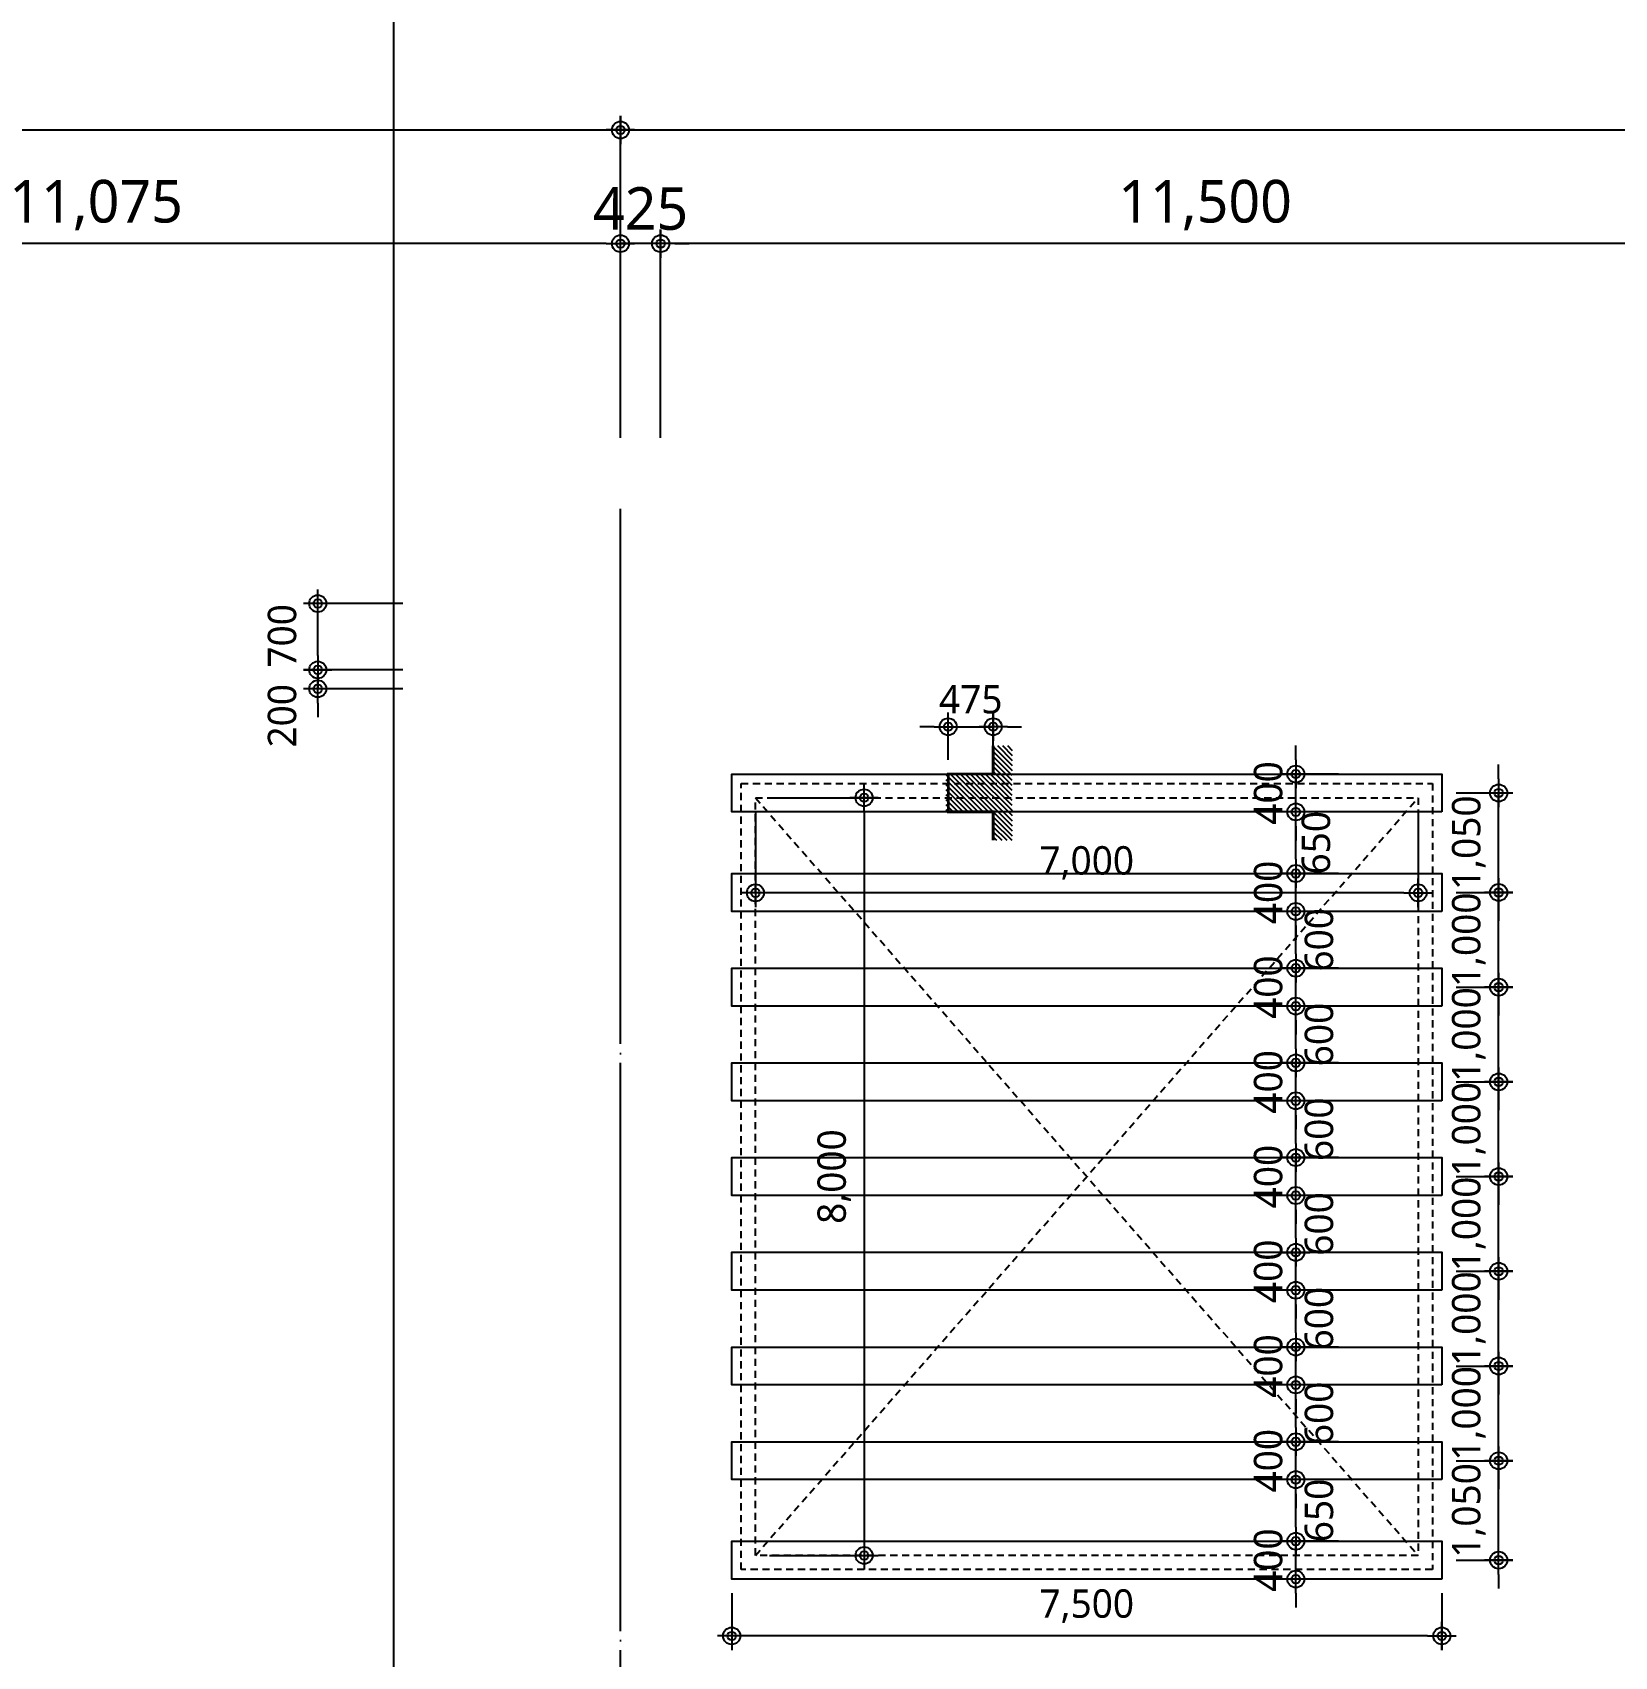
# Model space of a CAD drawing. Header units: millimetres. Extents: x 0 to 244676, y -5263 to 84354.
# Drawn here: x 49116 to 65824, y 51487 to 68633 of the extents above; entities that cross this region are included whole.
import ezdxf

# ---------------------------------------------------------------- set-up
doc = ezdxf.new("R2010")
doc.units = ezdxf.units.MM
doc.header["$LTSCALE"] = 100
doc.header["$MEASUREMENT"] = 0
doc.header["$PDSIZE"] = -10
doc.linetypes.add('CEN', pattern=[62, 60, -1, 0, -1])
doc.linetypes.add('HID', pattern=[2.5, 1.5, -1])
doc.layers.get('0').update_dxf_attribs({"linetype": 'CONTINUOUS'})
doc.layers.get('Defpoints').update_dxf_attribs({"color": 171, "linetype": 'CONTINUOUS'})
for name, color, linetype in [('Center(AR)', 30, 'CEN'), ('DIM', 7, 'CONTINUOUS'), ('NDIM', 7, 'CONTINUOUS'), ('SYM', 7, 'CONTINUOUS'), ('장비기초', 3, 'CONTINUOUS')]:
    doc.layers.add(name, color=color, linetype=linetype)
doc.layers.add('기계 전기 소방', color=254, linetype='CONTINUOUS', plot=False)
doc.styles.add('TE', font='malgun_0.ttf')
doc.dimstyles.new('BA', dxfattribs={"dimscale": 500, "dimtxt": 3, "dimasz": 1, "dimexe": 1, "dimexo": 5, "dimgap": 0.9, "dimtad": 1, "dimdec": 0, "dimdsep": 46, "dimlunit": 6, "dimtxsty": 'TE', "dimblk": 'DDD', "dimcen": 2.5, "dimclrd": 256, "dimclre": 256, "dimclrt": 3, "dimazin": 2, "dimtfac": 1, "dimtdec": 0, "dimtix": 1, "dimtmove": 2, "dimatfit": 3, "dimldrblk": 'DDD', "dimfxl": 1, "dimtolj": 1, "dimtzin": 0, "dimarcsym": 2})

# ---------------------------------------------------------------- blocks, each defined once
blk = doc.blocks.new('DDD')
at = {"layer": 'DIM', "color": 0}
for p, q in [((-1, 0), (1, 0)), ((0, -1), (0, 1))]:
    blk.add_line(p, q, dxfattribs=at)
for radius in [0.6, 0.3]:
    blk.add_circle((0, 0), radius, dxfattribs=at)
blk = doc.blocks.new('*D58')
at = {"layer": 'Defpoints', "color": 0, "ltscale": 0.4, "transparency": 16777216}
for p in [(53778, 61904), (52128, 61704), (53778, 61704)]:
    blk.add_point(p, dxfattribs=at)
at = {"layer": 'NDIM', "lineweight": -2, "ltscale": 0.4, "transparency": 16777216}
for p, q in [((52128, 62054), (52128, 62204)), ((53028, 61904), (51978, 61904)), ((52128, 61904), (52128, 61704)), ((53028, 61704), (51978, 61704)), ((52128, 61554), (52128, 61404))]:
    blk.add_line(p, q, dxfattribs=at)
at = {"layer": 'NDIM', "lineweight": -2, "ltscale": 0.4, "transparency": 16777216, "xscale": 150, "yscale": 150, "zscale": 150}
for p, rotation in [((52128, 61904), 270), ((52128, 61704), 90)]:
    blk.add_blockref('DDD', p, dxfattribs=dict(at, rotation=rotation))
at = {"layer": 'NDIM', "color": 3, "ltscale": 0.4, "transparency": 16777216, "insert": (51753, 61419), "char_height": 300, "attachment_point": 5, "rotation": 90, "style": 'TE'}
blk.add_mtext('\\A1;200', dxfattribs=at)
blk = doc.blocks.new('*D59')
at = {"layer": 'Defpoints', "color": 0, "ltscale": 0.4, "transparency": 16777216}
for p in [(52128, 62604), (53778, 62604), (53778, 61904)]:
    blk.add_point(p, dxfattribs=at)
at = {"layer": 'NDIM', "lineweight": -2, "ltscale": 0.4, "transparency": 16777216}
for p, q in [((53028, 62604), (51978, 62604)), ((52128, 62054), (52128, 62454)), ((53028, 61904), (51978, 61904))]:
    blk.add_line(p, q, dxfattribs=at)
at = {"layer": 'NDIM', "lineweight": -2, "ltscale": 0.4, "transparency": 16777216, "xscale": 150, "yscale": 150, "zscale": 150}
for p, rotation in [((52128, 62604), 90), ((52128, 61904), 270)]:
    blk.add_blockref('DDD', p, dxfattribs=dict(at, rotation=rotation))
at = {"layer": 'NDIM', "color": 3, "ltscale": 0.4, "transparency": 16777216, "insert": (51753, 62263), "char_height": 300, "attachment_point": 5, "rotation": 90, "style": 'TE'}
blk.add_mtext('\\A1;700', dxfattribs=at)
blk = doc.blocks.new('*D95')
at = {"layer": 'Defpoints', "color": 0, "ltscale": 0.4, "transparency": 16777216}
for p in [(55750, 66404), (55750, 63604), (67250, 63604)]:
    blk.add_point(p, dxfattribs=at)
at = {"layer": 'NDIM', "lineweight": -2, "ltscale": 0.4, "transparency": 16777216}
for p, q in [((55750, 64354), (55750, 66554)), ((67250, 64354), (67250, 66554)), ((67100, 66404), (55900, 66404))]:
    blk.add_line(p, q, dxfattribs=at)
at = {"layer": 'NDIM', "lineweight": -2, "ltscale": 0.4, "transparency": 16777216, "xscale": 150, "yscale": 150, "zscale": 150, "rotation": 180}
blk.add_blockref('DDD', (55750, 66404), dxfattribs=at)
at = {"layer": 'NDIM', "lineweight": -2, "ltscale": 0.4, "transparency": 16777216, "xscale": 150, "yscale": 150, "zscale": 150}
blk.add_blockref('DDD', (67250, 66404), dxfattribs=at)
at = {"layer": 'NDIM', "color": 3, "ltscale": 0.4, "transparency": 16777216, "insert": (61500, 66811), "char_height": 450, "attachment_point": 5, "style": 'TE'}
blk.add_mtext('\\A1;11,500', dxfattribs=at)
blk = doc.blocks.new('*D96')
at = {"layer": 'Defpoints', "color": 0, "ltscale": 0.4, "transparency": 16777216}
for p in [(55325, 66404), (55325, 63604), (55750, 63604)]:
    blk.add_point(p, dxfattribs=at)
at = {"layer": 'NDIM', "lineweight": -2, "ltscale": 0.4, "transparency": 16777216}
for p, q in [((55325, 64354), (55325, 66554)), ((55750, 64354), (55750, 66554)), ((55175, 66404), (55025, 66404)), ((55750, 66404), (55325, 66404)), ((55900, 66404), (56050, 66404))]:
    blk.add_line(p, q, dxfattribs=at)
at = {"layer": 'NDIM', "lineweight": -2, "ltscale": 0.4, "transparency": 16777216, "xscale": 150, "yscale": 150, "zscale": 150}
blk.add_blockref('DDD', (55325, 66404), dxfattribs=at)
at = {"layer": 'NDIM', "lineweight": -2, "ltscale": 0.4, "transparency": 16777216, "xscale": 150, "yscale": 150, "zscale": 150, "rotation": 180}
blk.add_blockref('DDD', (55750, 66404), dxfattribs=at)
at = {"layer": 'NDIM', "color": 3, "ltscale": 0.4, "transparency": 16777216, "insert": (55538, 66772), "char_height": 450, "attachment_point": 5, "style": 'TE'}
blk.add_mtext('\\A1;425', dxfattribs=at)
blk = doc.blocks.new('*D98')
at = {"layer": 'Defpoints', "color": 0, "ltscale": 0.4, "transparency": 16777216}
for p in [(81700, 67604), (55325, 63604), (81700, 63604)]:
    blk.add_point(p, dxfattribs=at)
at = {"layer": 'NDIM', "lineweight": -2, "ltscale": 0.4, "transparency": 16777216}
for p, q in [((55325, 64354), (55325, 67754)), ((81700, 64354), (81700, 67754)), ((55475, 67604), (81550, 67604))]:
    blk.add_line(p, q, dxfattribs=at)
at = {"layer": 'NDIM', "lineweight": -2, "ltscale": 0.4, "transparency": 16777216, "xscale": 150, "yscale": 150, "zscale": 150, "rotation": 180}
blk.add_blockref('DDD', (55325, 67604), dxfattribs=at)
at = {"layer": 'NDIM', "lineweight": -2, "ltscale": 0.4, "transparency": 16777216, "xscale": 150, "yscale": 150, "zscale": 150}
blk.add_blockref('DDD', (81700, 67604), dxfattribs=at)
at = {"layer": 'NDIM', "color": 3, "ltscale": 0.4, "transparency": 16777216, "insert": (68513, 68009), "char_height": 450, "attachment_point": 5, "style": 'TE'}
blk.add_mtext('\\A1;26,375', dxfattribs=at)
blk = doc.blocks.new('*D101')
at = {"layer": 'Defpoints', "color": 0, "ltscale": 0.4, "transparency": 16777216}
for p in [(44250, 66404), (44250, 63604), (55325, 63604)]:
    blk.add_point(p, dxfattribs=at)
at = {"layer": 'NDIM', "lineweight": -2, "ltscale": 0.4, "transparency": 16777216}
for p, q in [((44250, 64354), (44250, 66554)), ((55325, 64354), (55325, 66554)), ((55175, 66404), (44400, 66404))]:
    blk.add_line(p, q, dxfattribs=at)
at = {"layer": 'NDIM', "lineweight": -2, "ltscale": 0.4, "transparency": 16777216, "xscale": 150, "yscale": 150, "zscale": 150, "rotation": 180}
blk.add_blockref('DDD', (44250, 66404), dxfattribs=at)
at = {"layer": 'NDIM', "lineweight": -2, "ltscale": 0.4, "transparency": 16777216, "xscale": 150, "yscale": 150, "zscale": 150}
blk.add_blockref('DDD', (55325, 66404), dxfattribs=at)
at = {"layer": 'NDIM', "color": 3, "ltscale": 0.4, "transparency": 16777216, "insert": (49788, 66811), "char_height": 450, "attachment_point": 5, "style": 'TE'}
blk.add_mtext('\\A1;11,075', dxfattribs=at)
blk = doc.blocks.new('*D102')
at = {"layer": 'Defpoints', "color": 0, "ltscale": 0.4, "transparency": 16777216}
for p in [(55325, 67604), (32750, 63604), (55325, 63604)]:
    blk.add_point(p, dxfattribs=at)
at = {"layer": 'NDIM', "lineweight": -2, "ltscale": 0.4, "transparency": 16777216}
for p, q in [((32750, 64354), (32750, 67754)), ((55325, 64354), (55325, 67754)), ((32900, 67604), (55175, 67604))]:
    blk.add_line(p, q, dxfattribs=at)
at = {"layer": 'NDIM', "lineweight": -2, "ltscale": 0.4, "transparency": 16777216, "xscale": 150, "yscale": 150, "zscale": 150, "rotation": 180}
blk.add_blockref('DDD', (32750, 67604), dxfattribs=at)
at = {"layer": 'NDIM', "lineweight": -2, "ltscale": 0.4, "transparency": 16777216, "xscale": 150, "yscale": 150, "zscale": 150}
blk.add_blockref('DDD', (55325, 67604), dxfattribs=at)
at = {"layer": 'NDIM', "color": 3, "ltscale": 0.4, "transparency": 16777216, "insert": (44038, 68009), "char_height": 450, "attachment_point": 5, "style": 'TE'}
blk.add_mtext('\\A1;22,575', dxfattribs=at)
blk = doc.blocks.new('*U16')
at = {"layer": 'Defpoints', "ltscale": 10000}
blk.add_line((0, 5414), (0, 68650), dxfattribs=at)
blk = doc.blocks.new('*D264')
at = {"layer": 'Defpoints', "color": 0, "ltscale": 0.4, "transparency": 16777216}
for p in [(56500, 52304), (64000, 52304), (56500, 51704)]:
    blk.add_point(p, dxfattribs=at)
at = {"layer": 'NDIM', "lineweight": -2, "ltscale": 0.4, "transparency": 16777216}
for p, q in [((56500, 52154), (56500, 51554)), ((64000, 52154), (64000, 51554)), ((63850, 51704), (56650, 51704))]:
    blk.add_line(p, q, dxfattribs=at)
at = {"layer": 'NDIM', "lineweight": -2, "ltscale": 0.4, "transparency": 16777216, "xscale": 150, "yscale": 150, "zscale": 150, "rotation": 180}
blk.add_blockref('DDD', (56500, 51704), dxfattribs=at)
at = {"layer": 'NDIM', "lineweight": -2, "ltscale": 0.4, "transparency": 16777216, "xscale": 150, "yscale": 150, "zscale": 150}
blk.add_blockref('DDD', (64000, 51704), dxfattribs=at)
at = {"layer": 'NDIM', "color": 3, "ltscale": 0.4, "transparency": 16777216, "insert": (60250, 52019), "char_height": 300, "attachment_point": 5, "style": 'TE'}
blk.add_mtext('\\A1;7,500', dxfattribs=at)
blk = doc.blocks.new('*D265')
at = {"layer": 'Defpoints', "color": 0, "ltscale": 0.4, "transparency": 16777216}
for p in [(62457, 52704), (63057, 52704), (63057, 52304)]:
    blk.add_point(p, dxfattribs=at)
at = {"layer": 'NDIM', "lineweight": -2, "ltscale": 0.4, "transparency": 16777216}
for p, q in [((62457, 52854), (62457, 53004)), ((62907, 52704), (62307, 52704)), ((62457, 52304), (62457, 52704)), ((62907, 52304), (62307, 52304)), ((62457, 52154), (62457, 52004))]:
    blk.add_line(p, q, dxfattribs=at)
at = {"layer": 'NDIM', "lineweight": -2, "ltscale": 0.4, "transparency": 16777216, "xscale": 150, "yscale": 150, "zscale": 150}
for p, rotation in [((62457, 52704), 270), ((62457, 52304), 90)]:
    blk.add_blockref('DDD', p, dxfattribs=dict(at, rotation=rotation))
at = {"layer": 'NDIM', "color": 3, "ltscale": 0.4, "transparency": 16777216, "insert": (62167, 52504), "char_height": 300, "attachment_point": 5, "rotation": 90, "style": 'TE'}
blk.add_mtext('\\A1;400', dxfattribs=at)
blk = doc.blocks.new('*D266')
at = {"layer": 'Defpoints', "color": 0, "ltscale": 0.4, "transparency": 16777216}
for p in [(62457, 53354), (63057, 53354), (63057, 52704)]:
    blk.add_point(p, dxfattribs=at)
at = {"layer": 'NDIM', "lineweight": -2, "ltscale": 0.4, "transparency": 16777216}
for p, q in [((62907, 53354), (62307, 53354)), ((62457, 52854), (62457, 53204)), ((62907, 52704), (62307, 52704))]:
    blk.add_line(p, q, dxfattribs=at)
at = {"layer": 'NDIM', "lineweight": -2, "ltscale": 0.4, "transparency": 16777216, "xscale": 150, "yscale": 150, "zscale": 150}
for p, rotation in [((62457, 53354), 90), ((62457, 52704), 270)]:
    blk.add_blockref('DDD', p, dxfattribs=dict(at, rotation=rotation))
at = {"layer": 'NDIM', "color": 3, "ltscale": 0.4, "transparency": 16777216, "insert": (62704, 53029), "char_height": 300, "attachment_point": 5, "rotation": 90, "style": 'TE'}
blk.add_mtext('\\A1;650', dxfattribs=at)
blk = doc.blocks.new('*D267')
at = {"layer": 'Defpoints', "color": 0, "ltscale": 0.4, "transparency": 16777216}
for p in [(62457, 53754), (63057, 53754), (63057, 53354)]:
    blk.add_point(p, dxfattribs=at)
at = {"layer": 'NDIM', "lineweight": -2, "ltscale": 0.4, "transparency": 16777216}
for p, q in [((62457, 53904), (62457, 54054)), ((62907, 53754), (62307, 53754)), ((62457, 53354), (62457, 53754)), ((62907, 53354), (62307, 53354)), ((62457, 53204), (62457, 53054))]:
    blk.add_line(p, q, dxfattribs=at)
at = {"layer": 'NDIM', "lineweight": -2, "ltscale": 0.4, "transparency": 16777216, "xscale": 150, "yscale": 150, "zscale": 150}
for p, rotation in [((62457, 53754), 270), ((62457, 53354), 90)]:
    blk.add_blockref('DDD', p, dxfattribs=dict(at, rotation=rotation))
at = {"layer": 'NDIM', "color": 3, "ltscale": 0.4, "transparency": 16777216, "insert": (62167, 53554), "char_height": 300, "attachment_point": 5, "rotation": 90, "style": 'TE'}
blk.add_mtext('\\A1;400', dxfattribs=at)
blk = doc.blocks.new('*D268')
at = {"layer": 'Defpoints', "color": 0, "ltscale": 0.4, "transparency": 16777216}
for p in [(62457, 54754), (63057, 54754), (63057, 54354)]:
    blk.add_point(p, dxfattribs=at)
at = {"layer": 'NDIM', "lineweight": -2, "ltscale": 0.4, "transparency": 16777216}
for p, q in [((62457, 54904), (62457, 55054)), ((62907, 54754), (62307, 54754)), ((62457, 54354), (62457, 54754)), ((62907, 54354), (62307, 54354)), ((62457, 54204), (62457, 54054))]:
    blk.add_line(p, q, dxfattribs=at)
at = {"layer": 'NDIM', "lineweight": -2, "ltscale": 0.4, "transparency": 16777216, "xscale": 150, "yscale": 150, "zscale": 150}
for p, rotation in [((62457, 54754), 270), ((62457, 54354), 90)]:
    blk.add_blockref('DDD', p, dxfattribs=dict(at, rotation=rotation))
at = {"layer": 'NDIM', "color": 3, "ltscale": 0.4, "transparency": 16777216, "insert": (62167, 54554), "char_height": 300, "attachment_point": 5, "rotation": 90, "style": 'TE'}
blk.add_mtext('\\A1;400', dxfattribs=at)
blk = doc.blocks.new('*D269')
at = {"layer": 'Defpoints', "color": 0, "ltscale": 0.4, "transparency": 16777216}
for p in [(62457, 55754), (63057, 55754), (63057, 55354)]:
    blk.add_point(p, dxfattribs=at)
at = {"layer": 'NDIM', "lineweight": -2, "ltscale": 0.4, "transparency": 16777216}
for p, q in [((62457, 55904), (62457, 56054)), ((62907, 55754), (62307, 55754)), ((62457, 55354), (62457, 55754)), ((62907, 55354), (62307, 55354)), ((62457, 55204), (62457, 55054))]:
    blk.add_line(p, q, dxfattribs=at)
at = {"layer": 'NDIM', "lineweight": -2, "ltscale": 0.4, "transparency": 16777216, "xscale": 150, "yscale": 150, "zscale": 150}
for p, rotation in [((62457, 55754), 270), ((62457, 55354), 90)]:
    blk.add_blockref('DDD', p, dxfattribs=dict(at, rotation=rotation))
at = {"layer": 'NDIM', "color": 3, "ltscale": 0.4, "transparency": 16777216, "insert": (62167, 55554), "char_height": 300, "attachment_point": 5, "rotation": 90, "style": 'TE'}
blk.add_mtext('\\A1;400', dxfattribs=at)
blk = doc.blocks.new('*D270')
at = {"layer": 'Defpoints', "color": 0, "ltscale": 0.4, "transparency": 16777216}
for p in [(62457, 56754), (63057, 56754), (63057, 56354)]:
    blk.add_point(p, dxfattribs=at)
at = {"layer": 'NDIM', "lineweight": -2, "ltscale": 0.4, "transparency": 16777216}
for p, q in [((62457, 56904), (62457, 57054)), ((62907, 56754), (62307, 56754)), ((62457, 56354), (62457, 56754)), ((62907, 56354), (62307, 56354)), ((62457, 56204), (62457, 56054))]:
    blk.add_line(p, q, dxfattribs=at)
at = {"layer": 'NDIM', "lineweight": -2, "ltscale": 0.4, "transparency": 16777216, "xscale": 150, "yscale": 150, "zscale": 150}
for p, rotation in [((62457, 56754), 270), ((62457, 56354), 90)]:
    blk.add_blockref('DDD', p, dxfattribs=dict(at, rotation=rotation))
at = {"layer": 'NDIM', "color": 3, "ltscale": 0.4, "transparency": 16777216, "insert": (62167, 56554), "char_height": 300, "attachment_point": 5, "rotation": 90, "style": 'TE'}
blk.add_mtext('\\A1;400', dxfattribs=at)
blk = doc.blocks.new('*D271')
at = {"layer": 'Defpoints', "color": 0, "ltscale": 0.4, "transparency": 16777216}
for p in [(62457, 57754), (63057, 57754), (63057, 57354)]:
    blk.add_point(p, dxfattribs=at)
at = {"layer": 'NDIM', "lineweight": -2, "ltscale": 0.4, "transparency": 16777216}
for p, q in [((62457, 57904), (62457, 58054)), ((62907, 57754), (62307, 57754)), ((62457, 57354), (62457, 57754)), ((62907, 57354), (62307, 57354)), ((62457, 57204), (62457, 57054))]:
    blk.add_line(p, q, dxfattribs=at)
at = {"layer": 'NDIM', "lineweight": -2, "ltscale": 0.4, "transparency": 16777216, "xscale": 150, "yscale": 150, "zscale": 150}
for p, rotation in [((62457, 57754), 270), ((62457, 57354), 90)]:
    blk.add_blockref('DDD', p, dxfattribs=dict(at, rotation=rotation))
at = {"layer": 'NDIM', "color": 3, "ltscale": 0.4, "transparency": 16777216, "insert": (62167, 57554), "char_height": 300, "attachment_point": 5, "rotation": 90, "style": 'TE'}
blk.add_mtext('\\A1;400', dxfattribs=at)
blk = doc.blocks.new('*D272')
at = {"layer": 'Defpoints', "color": 0, "ltscale": 0.4, "transparency": 16777216}
for p in [(62457, 58754), (63057, 58754), (63057, 58354)]:
    blk.add_point(p, dxfattribs=at)
at = {"layer": 'NDIM', "lineweight": -2, "ltscale": 0.4, "transparency": 16777216}
for p, q in [((62457, 58904), (62457, 59054)), ((62907, 58754), (62307, 58754)), ((62457, 58354), (62457, 58754)), ((62907, 58354), (62307, 58354)), ((62457, 58204), (62457, 58054))]:
    blk.add_line(p, q, dxfattribs=at)
at = {"layer": 'NDIM', "lineweight": -2, "ltscale": 0.4, "transparency": 16777216, "xscale": 150, "yscale": 150, "zscale": 150}
for p, rotation in [((62457, 58754), 270), ((62457, 58354), 90)]:
    blk.add_blockref('DDD', p, dxfattribs=dict(at, rotation=rotation))
at = {"layer": 'NDIM', "color": 3, "ltscale": 0.4, "transparency": 16777216, "insert": (62167, 58554), "char_height": 300, "attachment_point": 5, "rotation": 90, "style": 'TE'}
blk.add_mtext('\\A1;400', dxfattribs=at)
blk = doc.blocks.new('*D273')
at = {"layer": 'Defpoints', "color": 0, "ltscale": 0.4, "transparency": 16777216}
for p in [(62457, 59354), (63057, 59354), (63057, 58754)]:
    blk.add_point(p, dxfattribs=at)
at = {"layer": 'NDIM', "lineweight": -2, "ltscale": 0.4, "transparency": 16777216}
for p, q in [((62907, 59354), (62307, 59354)), ((62457, 58904), (62457, 59204)), ((62907, 58754), (62307, 58754))]:
    blk.add_line(p, q, dxfattribs=at)
at = {"layer": 'NDIM', "lineweight": -2, "ltscale": 0.4, "transparency": 16777216, "xscale": 150, "yscale": 150, "zscale": 150}
for p, rotation in [((62457, 59354), 90), ((62457, 58754), 270)]:
    blk.add_blockref('DDD', p, dxfattribs=dict(at, rotation=rotation))
at = {"layer": 'NDIM', "color": 3, "ltscale": 0.4, "transparency": 16777216, "insert": (62704, 59054), "char_height": 300, "attachment_point": 5, "rotation": 90, "style": 'TE'}
blk.add_mtext('\\A1;600', dxfattribs=at)
blk = doc.blocks.new('*D274')
at = {"layer": 'Defpoints', "color": 0, "ltscale": 0.4, "transparency": 16777216}
for p in [(62457, 59754), (63057, 59754), (63057, 59354)]:
    blk.add_point(p, dxfattribs=at)
at = {"layer": 'NDIM', "lineweight": -2, "ltscale": 0.4, "transparency": 16777216}
for p, q in [((62457, 59904), (62457, 60054)), ((62907, 59754), (62307, 59754)), ((62457, 59354), (62457, 59754)), ((62907, 59354), (62307, 59354)), ((62457, 59204), (62457, 59054))]:
    blk.add_line(p, q, dxfattribs=at)
at = {"layer": 'NDIM', "lineweight": -2, "ltscale": 0.4, "transparency": 16777216, "xscale": 150, "yscale": 150, "zscale": 150}
for p, rotation in [((62457, 59754), 270), ((62457, 59354), 90)]:
    blk.add_blockref('DDD', p, dxfattribs=dict(at, rotation=rotation))
at = {"layer": 'NDIM', "color": 3, "ltscale": 0.4, "transparency": 16777216, "insert": (62167, 59554), "char_height": 300, "attachment_point": 5, "rotation": 90, "style": 'TE'}
blk.add_mtext('\\A1;400', dxfattribs=at)
blk = doc.blocks.new('*D275')
at = {"layer": 'Defpoints', "color": 0, "ltscale": 0.4, "transparency": 16777216}
for p in [(62457, 60404), (63057, 60404), (63057, 59754)]:
    blk.add_point(p, dxfattribs=at)
at = {"layer": 'NDIM', "lineweight": -2, "ltscale": 0.4, "transparency": 16777216}
for p, q in [((62907, 60404), (62307, 60404)), ((62457, 59904), (62457, 60254)), ((62907, 59754), (62307, 59754))]:
    blk.add_line(p, q, dxfattribs=at)
at = {"layer": 'NDIM', "lineweight": -2, "ltscale": 0.4, "transparency": 16777216, "xscale": 150, "yscale": 150, "zscale": 150}
for p, rotation in [((62457, 60404), 90), ((62457, 59754), 270)]:
    blk.add_blockref('DDD', p, dxfattribs=dict(at, rotation=rotation))
at = {"layer": 'NDIM', "color": 3, "ltscale": 0.4, "transparency": 16777216, "insert": (62672, 60079), "char_height": 300, "attachment_point": 5, "rotation": 90, "style": 'TE'}
blk.add_mtext('\\A1;650', dxfattribs=at)
blk = doc.blocks.new('*D276')
at = {"layer": 'Defpoints', "color": 0, "ltscale": 0.4, "transparency": 16777216}
for p in [(62457, 60804), (63057, 60804), (63057, 60404)]:
    blk.add_point(p, dxfattribs=at)
at = {"layer": 'NDIM', "lineweight": -2, "ltscale": 0.4, "transparency": 16777216}
for p, q in [((62457, 60954), (62457, 61104)), ((62907, 60804), (62307, 60804)), ((62457, 60404), (62457, 60804)), ((62907, 60404), (62307, 60404)), ((62457, 60254), (62457, 60104))]:
    blk.add_line(p, q, dxfattribs=at)
at = {"layer": 'NDIM', "lineweight": -2, "ltscale": 0.4, "transparency": 16777216, "xscale": 150, "yscale": 150, "zscale": 150}
for p, rotation in [((62457, 60804), 270), ((62457, 60404), 90)]:
    blk.add_blockref('DDD', p, dxfattribs=dict(at, rotation=rotation))
at = {"layer": 'NDIM', "color": 3, "ltscale": 0.4, "transparency": 16777216, "insert": (62167, 60604), "char_height": 300, "attachment_point": 5, "rotation": 90, "style": 'TE'}
blk.add_mtext('\\A1;400', dxfattribs=at)
blk = doc.blocks.new('*D277')
at = {"layer": 'Defpoints', "color": 0, "ltscale": 0.4, "transparency": 16777216}
for p in [(64000, 53554), (64600, 53554), (64000, 52504)]:
    blk.add_point(p, dxfattribs=at)
at = {"layer": 'NDIM', "lineweight": -2, "ltscale": 0.4, "transparency": 16777216}
for p, q in [((64600, 53704), (64600, 53854)), ((64150, 53554), (64750, 53554)), ((64600, 52504), (64600, 53554)), ((64150, 52504), (64750, 52504)), ((64600, 52354), (64600, 52204))]:
    blk.add_line(p, q, dxfattribs=at)
at = {"layer": 'NDIM', "lineweight": -2, "ltscale": 0.4, "transparency": 16777216, "xscale": 150, "yscale": 150, "zscale": 150}
for p, rotation in [((64600, 53554), 270), ((64600, 52504), 90)]:
    blk.add_blockref('DDD', p, dxfattribs=dict(at, rotation=rotation))
at = {"layer": 'NDIM', "color": 3, "ltscale": 0.4, "transparency": 16777216, "insert": (64284, 53029), "char_height": 300, "attachment_point": 5, "rotation": 90, "style": 'TE'}
blk.add_mtext('\\A1;1,050', dxfattribs=at)
blk = doc.blocks.new('*D278')
at = {"layer": 'Defpoints', "color": 0, "ltscale": 0.4, "transparency": 16777216}
for p in [(64000, 54554), (64600, 54554), (64000, 53554)]:
    blk.add_point(p, dxfattribs=at)
at = {"layer": 'NDIM', "lineweight": -2, "ltscale": 0.4, "transparency": 16777216}
for p, q in [((64600, 54704), (64600, 54854)), ((64150, 54554), (64750, 54554)), ((64600, 53554), (64600, 54554)), ((64150, 53554), (64750, 53554)), ((64600, 53404), (64600, 53254))]:
    blk.add_line(p, q, dxfattribs=at)
at = {"layer": 'NDIM', "lineweight": -2, "ltscale": 0.4, "transparency": 16777216, "xscale": 150, "yscale": 150, "zscale": 150}
for p, rotation in [((64600, 54554), 270), ((64600, 53554), 90)]:
    blk.add_blockref('DDD', p, dxfattribs=dict(at, rotation=rotation))
at = {"layer": 'NDIM', "color": 3, "ltscale": 0.4, "transparency": 16777216, "insert": (64284, 54054), "char_height": 300, "attachment_point": 5, "rotation": 90, "style": 'TE'}
blk.add_mtext('\\A1;1,000', dxfattribs=at)
blk = doc.blocks.new('*D258')
at = {"layer": 'Defpoints', "color": 0, "ltscale": 0.4, "transparency": 16777216}
for p in [(64000, 55554), (64600, 55554), (64000, 54554)]:
    blk.add_point(p, dxfattribs=at)
at = {"layer": 'NDIM', "lineweight": -2, "ltscale": 0.4, "transparency": 16777216}
for p, q in [((64600, 55704), (64600, 55854)), ((64150, 55554), (64750, 55554)), ((64600, 54554), (64600, 55554)), ((64150, 54554), (64750, 54554)), ((64600, 54404), (64600, 54254))]:
    blk.add_line(p, q, dxfattribs=at)
at = {"layer": 'NDIM', "lineweight": -2, "ltscale": 0.4, "transparency": 16777216, "xscale": 150, "yscale": 150, "zscale": 150}
for p, rotation in [((64600, 55554), 270), ((64600, 54554), 90)]:
    blk.add_blockref('DDD', p, dxfattribs=dict(at, rotation=rotation))
at = {"layer": 'NDIM', "color": 3, "ltscale": 0.4, "transparency": 16777216, "insert": (64284, 55054), "char_height": 300, "attachment_point": 5, "rotation": 90, "style": 'TE'}
blk.add_mtext('\\A1;1,000', dxfattribs=at)
blk = doc.blocks.new('*D259')
at = {"layer": 'Defpoints', "color": 0, "ltscale": 0.4, "transparency": 16777216}
for p in [(64000, 56554), (64600, 56554), (64000, 55554)]:
    blk.add_point(p, dxfattribs=at)
at = {"layer": 'NDIM', "lineweight": -2, "ltscale": 0.4, "transparency": 16777216}
for p, q in [((64600, 56704), (64600, 56854)), ((64150, 56554), (64750, 56554)), ((64600, 55554), (64600, 56554)), ((64150, 55554), (64750, 55554)), ((64600, 55404), (64600, 55254))]:
    blk.add_line(p, q, dxfattribs=at)
at = {"layer": 'NDIM', "lineweight": -2, "ltscale": 0.4, "transparency": 16777216, "xscale": 150, "yscale": 150, "zscale": 150}
for p, rotation in [((64600, 56554), 270), ((64600, 55554), 90)]:
    blk.add_blockref('DDD', p, dxfattribs=dict(at, rotation=rotation))
at = {"layer": 'NDIM', "color": 3, "ltscale": 0.4, "transparency": 16777216, "insert": (64284, 56054), "char_height": 300, "attachment_point": 5, "rotation": 90, "style": 'TE'}
blk.add_mtext('\\A1;1,000', dxfattribs=at)
blk = doc.blocks.new('*D260')
at = {"layer": 'Defpoints', "color": 0, "ltscale": 0.4, "transparency": 16777216}
for p in [(64000, 57554), (64600, 57554), (64000, 56554)]:
    blk.add_point(p, dxfattribs=at)
at = {"layer": 'NDIM', "lineweight": -2, "ltscale": 0.4, "transparency": 16777216}
for p, q in [((64600, 57704), (64600, 57854)), ((64150, 57554), (64750, 57554)), ((64600, 56554), (64600, 57554)), ((64150, 56554), (64750, 56554)), ((64600, 56404), (64600, 56254))]:
    blk.add_line(p, q, dxfattribs=at)
at = {"layer": 'NDIM', "lineweight": -2, "ltscale": 0.4, "transparency": 16777216, "xscale": 150, "yscale": 150, "zscale": 150}
for p, rotation in [((64600, 57554), 270), ((64600, 56554), 90)]:
    blk.add_blockref('DDD', p, dxfattribs=dict(at, rotation=rotation))
at = {"layer": 'NDIM', "color": 3, "ltscale": 0.4, "transparency": 16777216, "insert": (64284, 57054), "char_height": 300, "attachment_point": 5, "rotation": 90, "style": 'TE'}
blk.add_mtext('\\A1;1,000', dxfattribs=at)
blk = doc.blocks.new('*D261')
at = {"layer": 'Defpoints', "color": 0, "ltscale": 0.4, "transparency": 16777216}
for p in [(64000, 58554), (64600, 58554), (64000, 57554)]:
    blk.add_point(p, dxfattribs=at)
at = {"layer": 'NDIM', "lineweight": -2, "ltscale": 0.4, "transparency": 16777216}
for p, q in [((64600, 58704), (64600, 58854)), ((64150, 58554), (64750, 58554)), ((64600, 57554), (64600, 58554)), ((64150, 57554), (64750, 57554)), ((64600, 57404), (64600, 57254))]:
    blk.add_line(p, q, dxfattribs=at)
at = {"layer": 'NDIM', "lineweight": -2, "ltscale": 0.4, "transparency": 16777216, "xscale": 150, "yscale": 150, "zscale": 150}
for p, rotation in [((64600, 58554), 270), ((64600, 57554), 90)]:
    blk.add_blockref('DDD', p, dxfattribs=dict(at, rotation=rotation))
at = {"layer": 'NDIM', "color": 3, "ltscale": 0.4, "transparency": 16777216, "insert": (64284, 58054), "char_height": 300, "attachment_point": 5, "rotation": 90, "style": 'TE'}
blk.add_mtext('\\A1;1,000', dxfattribs=at)
blk = doc.blocks.new('*D262')
at = {"layer": 'Defpoints', "color": 0, "ltscale": 0.4, "transparency": 16777216}
for p in [(64000, 59554), (64600, 59554), (64000, 58554)]:
    blk.add_point(p, dxfattribs=at)
at = {"layer": 'NDIM', "lineweight": -2, "ltscale": 0.4, "transparency": 16777216}
for p, q in [((64600, 59704), (64600, 59854)), ((64150, 59554), (64750, 59554)), ((64600, 58554), (64600, 59554)), ((64150, 58554), (64750, 58554)), ((64600, 58404), (64600, 58254))]:
    blk.add_line(p, q, dxfattribs=at)
at = {"layer": 'NDIM', "lineweight": -2, "ltscale": 0.4, "transparency": 16777216, "xscale": 150, "yscale": 150, "zscale": 150}
for p, rotation in [((64600, 59554), 270), ((64600, 58554), 90)]:
    blk.add_blockref('DDD', p, dxfattribs=dict(at, rotation=rotation))
at = {"layer": 'NDIM', "color": 3, "ltscale": 0.4, "transparency": 16777216, "insert": (64284, 59054), "char_height": 300, "attachment_point": 5, "rotation": 90, "style": 'TE'}
blk.add_mtext('\\A1;1,000', dxfattribs=at)
blk = doc.blocks.new('*D263')
at = {"layer": 'Defpoints', "color": 0, "ltscale": 0.4, "transparency": 16777216}
for p in [(64000, 60604), (64600, 60604), (64000, 59554)]:
    blk.add_point(p, dxfattribs=at)
at = {"layer": 'NDIM', "lineweight": -2, "ltscale": 0.4, "transparency": 16777216}
for p, q in [((64600, 60754), (64600, 60904)), ((64150, 60604), (64750, 60604)), ((64600, 59554), (64600, 60604)), ((64150, 59554), (64750, 59554)), ((64600, 59404), (64600, 59254))]:
    blk.add_line(p, q, dxfattribs=at)
at = {"layer": 'NDIM', "lineweight": -2, "ltscale": 0.4, "transparency": 16777216, "xscale": 150, "yscale": 150, "zscale": 150}
for p, rotation in [((64600, 60604), 270), ((64600, 59554), 90)]:
    blk.add_blockref('DDD', p, dxfattribs=dict(at, rotation=rotation))
at = {"layer": 'NDIM', "color": 3, "ltscale": 0.4, "transparency": 16777216, "insert": (64284, 60079), "char_height": 300, "attachment_point": 5, "rotation": 90, "style": 'TE'}
blk.add_mtext('\\A1;1,050', dxfattribs=at)
blk = doc.blocks.new('*D279')
at = {"layer": 'Defpoints', "color": 0, "ltscale": 0.4, "transparency": 16777216}
for p in [(62457, 58354), (63057, 58354), (63057, 57754)]:
    blk.add_point(p, dxfattribs=at)
at = {"layer": 'NDIM', "lineweight": -2, "ltscale": 0.4, "transparency": 16777216}
for p, q in [((62907, 58354), (62307, 58354)), ((62457, 57904), (62457, 58204)), ((62907, 57754), (62307, 57754))]:
    blk.add_line(p, q, dxfattribs=at)
at = {"layer": 'NDIM', "lineweight": -2, "ltscale": 0.4, "transparency": 16777216, "xscale": 150, "yscale": 150, "zscale": 150}
for p, rotation in [((62457, 58354), 90), ((62457, 57754), 270)]:
    blk.add_blockref('DDD', p, dxfattribs=dict(at, rotation=rotation))
at = {"layer": 'NDIM', "color": 3, "ltscale": 0.4, "transparency": 16777216, "insert": (62704, 58054), "char_height": 300, "attachment_point": 5, "rotation": 90, "style": 'TE'}
blk.add_mtext('\\A1;600', dxfattribs=at)
blk = doc.blocks.new('*D280')
at = {"layer": 'Defpoints', "color": 0, "ltscale": 0.4, "transparency": 16777216}
for p in [(62457, 57354), (63057, 57354), (63057, 56754)]:
    blk.add_point(p, dxfattribs=at)
at = {"layer": 'NDIM', "lineweight": -2, "ltscale": 0.4, "transparency": 16777216}
for p, q in [((62907, 57354), (62307, 57354)), ((62457, 56904), (62457, 57204)), ((62907, 56754), (62307, 56754))]:
    blk.add_line(p, q, dxfattribs=at)
at = {"layer": 'NDIM', "lineweight": -2, "ltscale": 0.4, "transparency": 16777216, "xscale": 150, "yscale": 150, "zscale": 150}
for p, rotation in [((62457, 57354), 90), ((62457, 56754), 270)]:
    blk.add_blockref('DDD', p, dxfattribs=dict(at, rotation=rotation))
at = {"layer": 'NDIM', "color": 3, "ltscale": 0.4, "transparency": 16777216, "insert": (62704, 57054), "char_height": 300, "attachment_point": 5, "rotation": 90, "style": 'TE'}
blk.add_mtext('\\A1;600', dxfattribs=at)
blk = doc.blocks.new('*D281')
at = {"layer": 'Defpoints', "color": 0, "ltscale": 0.4, "transparency": 16777216}
for p in [(62457, 56354), (63057, 56354), (63057, 55754)]:
    blk.add_point(p, dxfattribs=at)
at = {"layer": 'NDIM', "lineweight": -2, "ltscale": 0.4, "transparency": 16777216}
for p, q in [((62907, 56354), (62307, 56354)), ((62457, 55904), (62457, 56204)), ((62907, 55754), (62307, 55754))]:
    blk.add_line(p, q, dxfattribs=at)
at = {"layer": 'NDIM', "lineweight": -2, "ltscale": 0.4, "transparency": 16777216, "xscale": 150, "yscale": 150, "zscale": 150}
for p, rotation in [((62457, 56354), 90), ((62457, 55754), 270)]:
    blk.add_blockref('DDD', p, dxfattribs=dict(at, rotation=rotation))
at = {"layer": 'NDIM', "color": 3, "ltscale": 0.4, "transparency": 16777216, "insert": (62704, 56054), "char_height": 300, "attachment_point": 5, "rotation": 90, "style": 'TE'}
blk.add_mtext('\\A1;600', dxfattribs=at)
blk = doc.blocks.new('*D282')
at = {"layer": 'Defpoints', "color": 0, "ltscale": 0.4, "transparency": 16777216}
for p in [(62457, 55354), (63057, 55354), (63057, 54754)]:
    blk.add_point(p, dxfattribs=at)
at = {"layer": 'NDIM', "lineweight": -2, "ltscale": 0.4, "transparency": 16777216}
for p, q in [((62907, 55354), (62307, 55354)), ((62457, 54904), (62457, 55204)), ((62907, 54754), (62307, 54754))]:
    blk.add_line(p, q, dxfattribs=at)
at = {"layer": 'NDIM', "lineweight": -2, "ltscale": 0.4, "transparency": 16777216, "xscale": 150, "yscale": 150, "zscale": 150}
for p, rotation in [((62457, 55354), 90), ((62457, 54754), 270)]:
    blk.add_blockref('DDD', p, dxfattribs=dict(at, rotation=rotation))
at = {"layer": 'NDIM', "color": 3, "ltscale": 0.4, "transparency": 16777216, "insert": (62704, 55054), "char_height": 300, "attachment_point": 5, "rotation": 90, "style": 'TE'}
blk.add_mtext('\\A1;600', dxfattribs=at)
blk = doc.blocks.new('*D283')
at = {"layer": 'Defpoints', "color": 0, "ltscale": 0.4, "transparency": 16777216}
for p in [(62457, 54354), (63057, 54354), (63057, 53754)]:
    blk.add_point(p, dxfattribs=at)
at = {"layer": 'NDIM', "lineweight": -2, "ltscale": 0.4, "transparency": 16777216}
for p, q in [((62907, 54354), (62307, 54354)), ((62457, 53904), (62457, 54204)), ((62907, 53754), (62307, 53754))]:
    blk.add_line(p, q, dxfattribs=at)
at = {"layer": 'NDIM', "lineweight": -2, "ltscale": 0.4, "transparency": 16777216, "xscale": 150, "yscale": 150, "zscale": 150}
for p, rotation in [((62457, 54354), 90), ((62457, 53754), 270)]:
    blk.add_blockref('DDD', p, dxfattribs=dict(at, rotation=rotation))
at = {"layer": 'NDIM', "color": 3, "ltscale": 0.4, "transparency": 16777216, "insert": (62704, 54054), "char_height": 300, "attachment_point": 5, "rotation": 90, "style": 'TE'}
blk.add_mtext('\\A1;600', dxfattribs=at)
blk = doc.blocks.new('*D324')
at = {"layer": 'Defpoints', "color": 0, "ltscale": 0.4, "transparency": 16777216}
for p in [(56750, 60554), (63750, 60554), (56750, 59550)]:
    blk.add_point(p, dxfattribs=at)
at = {"layer": 'NDIM', "lineweight": -2, "ltscale": 0.4, "transparency": 16777216}
for p, q in [((56750, 60404), (56750, 59400)), ((63750, 60404), (63750, 59400)), ((63600, 59550), (56900, 59550))]:
    blk.add_line(p, q, dxfattribs=at)
at = {"layer": 'NDIM', "lineweight": -2, "ltscale": 0.4, "transparency": 16777216, "xscale": 150, "yscale": 150, "zscale": 150, "rotation": 180}
blk.add_blockref('DDD', (56750, 59550), dxfattribs=at)
at = {"layer": 'NDIM', "lineweight": -2, "ltscale": 0.4, "transparency": 16777216, "xscale": 150, "yscale": 150, "zscale": 150}
blk.add_blockref('DDD', (63750, 59550), dxfattribs=at)
at = {"layer": 'NDIM', "color": 3, "ltscale": 0.4, "transparency": 16777216, "insert": (60250, 59865), "char_height": 300, "attachment_point": 5, "style": 'TE'}
blk.add_mtext('\\A1;7,000', dxfattribs=at)
blk = doc.blocks.new('*D325')
at = {"layer": 'Defpoints', "color": 0, "ltscale": 0.4, "transparency": 16777216}
for p in [(56750, 60554), (56750, 52554), (57898, 52554)]:
    blk.add_point(p, dxfattribs=at)
at = {"layer": 'NDIM', "lineweight": -2, "ltscale": 0.4, "transparency": 16777216}
for p, q in [((56900, 60554), (58048, 60554)), ((57898, 60404), (57898, 52704)), ((56900, 52554), (58048, 52554))]:
    blk.add_line(p, q, dxfattribs=at)
at = {"layer": 'NDIM', "lineweight": -2, "ltscale": 0.4, "transparency": 16777216, "xscale": 150, "yscale": 150, "zscale": 150}
for p, rotation in [((57898, 60554), 90), ((57898, 52554), 270)]:
    blk.add_blockref('DDD', p, dxfattribs=dict(at, rotation=rotation))
at = {"layer": 'NDIM', "color": 3, "ltscale": 0.4, "transparency": 16777216, "insert": (57583, 56554), "char_height": 300, "attachment_point": 5, "rotation": 90, "style": 'TE'}
blk.add_mtext('\\A1;8,000', dxfattribs=at)
blk = doc.blocks.new('*D347')
at = {"layer": 'Defpoints', "color": 0, "ltscale": 0.4, "transparency": 16777216}
for p in [(59262, 61304), (58787, 60804), (59262, 60804)]:
    blk.add_point(p, dxfattribs=at)
at = {"layer": 'NDIM', "lineweight": -2, "ltscale": 0.4, "transparency": 16777216}
for p, q in [((58787, 60954), (58787, 61454)), ((59262, 60954), (59262, 61454)), ((58637, 61304), (58487, 61304)), ((58787, 61304), (59262, 61304)), ((59412, 61304), (59562, 61304))]:
    blk.add_line(p, q, dxfattribs=at)
at = {"layer": 'NDIM', "lineweight": -2, "ltscale": 0.4, "transparency": 16777216, "xscale": 150, "yscale": 150, "zscale": 150}
blk.add_blockref('DDD', (58787, 61304), dxfattribs=at)
at = {"layer": 'NDIM', "lineweight": -2, "ltscale": 0.4, "transparency": 16777216, "xscale": 150, "yscale": 150, "zscale": 150, "rotation": 180}
blk.add_blockref('DDD', (59262, 61304), dxfattribs=at)
at = {"layer": 'NDIM', "color": 3, "ltscale": 0.4, "transparency": 16777216, "insert": (59025, 61592), "char_height": 300, "attachment_point": 5, "style": 'TE'}
blk.add_mtext('\\A1;475', dxfattribs=at)

msp = doc.modelspace()

# ---------------------------------------------------------------- hatches: boundary and pattern name
at = {"layer": 'SYM'}
h = msp.add_hatch(dxfattribs=at)
h.set_pattern_fill('ANSI31', color=251, scale=300, angle=270, style=0)
h.set_pattern_definition([(315, (-4688.127, 7736.242), (26.516504, 26.516504), [])])
h.paths.add_polyline_path([(59262.3, 60104.2), (59462.3, 60104.2), (59462.3, 61104.2), (59262.3, 61104.2), (59262.3, 60804.2), (58762.3, 60804.2), (58762.3, 60404.2), (59262.3, 60404.2)])

# ---------------------------------------------------------------- linework, layer by layer
at = {"layer": 'Center(AR)'}
msp.add_line((55325, 33154.2), (55325, 63604.2), dxfattribs=at)
at = {"layer": 'SYM', "color": 2, "const_width": 30}
msp.add_lwpolyline([(59262.3, 61104.2), (59262.3, 60804.2), (58787.3, 60804.2), (58787.3, 60404.2), (59262.3, 60404.2), (59262.3, 60104.2)], dxfattribs=at)
at = {"layer": '기계 전기 소방', "linetype": 'HID', "ltscale": 0.5}
for p, q in [((56750, 52554.2), (63750, 60554.2)), ((56750, 60554.2), (63750, 52554.2))]:
    msp.add_line(p, q, dxfattribs=at)
for points in [[(56600, 60704.2), (63900, 60704.2), (63900, 52404.2), (56600, 52404.2)], [(56750, 60554.2), (63750, 60554.2), (63750, 52554.2), (56750, 52554.2)]]:
    msp.add_lwpolyline(points, close=True, dxfattribs=at)
at = {"layer": '장비기초', "linetype": 'Continuous'}
for points in [[(64000, 60404.2), (56500, 60404.2), (56500, 60804.2), (64000, 60804.2)], [(64000, 59354.2), (56500, 59354.2), (56500, 59754.2), (64000, 59754.2)], [(64000, 58354.2), (56500, 58354.2), (56500, 58754.2), (64000, 58754.2)], [(64000, 57354.2), (56500, 57354.2), (56500, 57754.2), (64000, 57754.2)], [(64000, 56354.2), (56500, 56354.2), (56500, 56754.2), (64000, 56754.2)], [(64000, 55354.2), (56500, 55354.2), (56500, 55754.2), (64000, 55754.2)], [(64000, 54354.2), (56500, 54354.2), (56500, 54754.2), (64000, 54754.2)], [(64000, 53354.2), (56500, 53354.2), (56500, 53754.2), (64000, 53754.2)], [(64000, 52304.2), (56500, 52304.2), (56500, 52704.2), (64000, 52704.2)]]:
    msp.add_lwpolyline(points, close=True, dxfattribs=at)

# ---------------------------------------------------------------- block references
msp.add_blockref('*U16', (52931.2, 5854.2))

# ---------------------------------------------------------------- dimensions: what is measured, and where the dimension line sits
at = {"layer": 'NDIM', "ltscale": 0.4}
for base, p1, p2, override, picture, middle in [((55325, 67604.2), (32750, 63604.2), (55325, 63604.2), {"dimscale": 150}, '*D102', (44037.5, 68009.5)), ((81700, 67604.2), (55325, 63604.2), (81700, 63604.2), {"dimscale": 150}, '*D98', (68512.5, 68009.5)), ((44250, 66404.2), (55325, 63604.2), (44250, 63604.2), {"dimscale": 150}, '*D101', (49787.5, 66810.7)), ((55325, 66404.2), (55750, 63604.2), (55325, 63604.2), {"dimscale": 150}, '*D96', (55537.5, 66771.7)), ((55750, 66404.2), (67250, 63604.2), (55750, 63604.2), {"dimscale": 150}, '*D95', (61500, 66810.7)), ((59262.3, 61304.2), (58787.3, 60804.2), (59262.3, 60804.2), {"dimscale": 150, "dimtxt": 2, "dimexo": 1}, '*D347', (59024.8, 61591.8))]:
    dim = msp.add_linear_dim(base=base, p1=p1, p2=p2, dimstyle='BA', override=override, dxfattribs=at)
    dim.commit()
    dim.dimension.update_dxf_attribs({"geometry": picture, "text_midpoint": middle})
for base, p1, p2, angle, override, picture, middle in [((52128.3, 62604.2), (53778.3, 61904.2), (53778.3, 62604.2), 90, {"dimscale": 150, "dimtxt": 2}, '*D59', (51753.3, 62263.4)), ((52128.3, 61704.2), (53778.3, 61904.2), (53778.3, 61704.2), 270, {"dimscale": 150, "dimtxt": 2}, '*D58', (51753.3, 61419)), ((62457.4, 60404.2), (63057.4, 59754.2), (63057.4, 60404.2), 90, {"dimscale": 150, "dimtxt": 2, "dimexo": 1}, '*D275', (62672.4, 60079.2)), ((62457.4, 59354.2), (63057.4, 58754.2), (63057.4, 59354.2), 90, {"dimscale": 150, "dimtxt": 2, "dimexo": 1}, '*D273', (62704, 59054.2)), ((62457.4, 58354.2), (63057.4, 57754.2), (63057.4, 58354.2), 90, {"dimscale": 150, "dimtxt": 2, "dimexo": 1}, '*D279', (62704, 58054.2)), ((62457.4, 57354.2), (63057.4, 56754.2), (63057.4, 57354.2), 90, {"dimscale": 150, "dimtxt": 2, "dimexo": 1}, '*D280', (62704, 57054.2)), ((62457.4, 56354.2), (63057.4, 55754.2), (63057.4, 56354.2), 90, {"dimscale": 150, "dimtxt": 2, "dimexo": 1}, '*D281', (62704, 56054.2)), ((62457.4, 55354.2), (63057.4, 54754.2), (63057.4, 55354.2), 90, {"dimscale": 150, "dimtxt": 2, "dimexo": 1}, '*D282', (62704, 55054.2)), ((62457.4, 54354.2), (63057.4, 53754.2), (63057.4, 54354.2), 90, {"dimscale": 150, "dimtxt": 2, "dimexo": 1}, '*D283', (62704, 54054.2)), ((62457.4, 53354.2), (63057.4, 52704.2), (63057.4, 53354.2), 90, {"dimscale": 150, "dimtxt": 2, "dimexo": 1}, '*D266', (62704.3, 53029.2))]:
    dim = msp.add_linear_dim(base=base, p1=p1, p2=p2, angle=angle, dimstyle='BA', override=override, dxfattribs=at)
    dim.commit()
    dim.dimension.update_dxf_attribs({"geometry": picture, "text_midpoint": middle, "dimtype": 160})
for base, p1, p2, angle, picture, middle in [((62457.4, 60804.2), (63057.4, 60404.2), (63057.4, 60804.2), 90, '*D276', (62167.4, 60604.2)), ((64600, 60604.2), (64000, 59554.2), (64000, 60604.2), 90, '*D263', (64284, 60079.2)), ((57897.8, 52554.2), (56750, 60554.2), (56750, 52554.2), 270, '*D325', (57582.6, 56554.2)), ((56750, 59549.9), (63750, 60554.2), (56750, 60554.2), 180, '*D324', (60250, 59865)), ((62457.4, 59754.2), (63057.4, 59354.2), (63057.4, 59754.2), 90, '*D274', (62167.4, 59554.2)), ((64600, 59554.2), (64000, 58554.2), (64000, 59554.2), 90, '*D262', (64284, 59054.2)), ((62457.4, 58754.2), (63057.4, 58354.2), (63057.4, 58754.2), 90, '*D272', (62167.4, 58554.2)), ((64600, 58554.2), (64000, 57554.2), (64000, 58554.2), 90, '*D261', (64284, 58054.2)), ((62457.4, 57754.2), (63057.4, 57354.2), (63057.4, 57754.2), 90, '*D271', (62167.4, 57554.2)), ((64600, 57554.2), (64000, 56554.2), (64000, 57554.2), 90, '*D260', (64284, 57054.2)), ((62457.4, 56754.2), (63057.4, 56354.2), (63057.4, 56754.2), 90, '*D270', (62167.4, 56554.2)), ((64600, 56554.2), (64000, 55554.2), (64000, 56554.2), 90, '*D259', (64284, 56054.2)), ((62457.4, 55754.2), (63057.4, 55354.2), (63057.4, 55754.2), 90, '*D269', (62167.4, 55554.2)), ((64600, 55554.2), (64000, 54554.2), (64000, 55554.2), 90, '*D258', (64284, 55054.2)), ((62457.4, 54754.2), (63057.4, 54354.2), (63057.4, 54754.2), 90, '*D268', (62167.4, 54554.2)), ((64600, 54554.2), (64000, 53554.2), (64000, 54554.2), 90, '*D278', (64284, 54054.2)), ((62457.4, 53754.2), (63057.4, 53354.2), (63057.4, 53754.2), 90, '*D267', (62167.4, 53554.2)), ((64600, 53554.2), (64000, 52504.2), (64000, 53554.2), 90, '*D277', (64284, 53029.2)), ((62457.4, 52704.2), (63057.4, 52304.2), (63057.4, 52704.2), 90, '*D265', (62167.4, 52504.2)), ((56500, 51704.2), (64000, 52304.2), (56500, 52304.2), 180, '*D264', (60250, 52019.4))]:
    dim = msp.add_linear_dim(base=base, p1=p1, p2=p2, angle=angle, dimstyle='BA', override={"dimscale": 150, "dimtxt": 2, "dimexo": 1}, dxfattribs=at)
    dim.commit()
    dim.dimension.update_dxf_attribs({"geometry": picture, "text_midpoint": middle})

doc.saveas('drawing.dxf')
